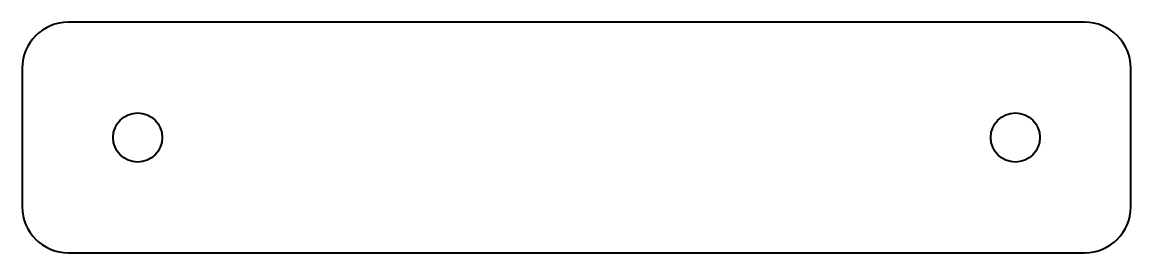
# Model space of a CAD drawing. Header units: inches. Extents: x 2.04 to 8.04, y 13.83 to 15.08.
import ezdxf

# ---------------------------------------------------------------- set-up
doc = ezdxf.new("R2010")
doc.units = ezdxf.units.IN
doc.header["$MEASUREMENT"] = 0
doc.layers.add('Visible', color=7, linetype='Continuous', lineweight=40)

msp = doc.modelspace()

# ---------------------------------------------------------------- linework, layer by layer
at = {"layer": 'Visible'}
for p, q in [((7.7927, 15.0796), (2.2927, 15.0796)), ((2.0427, 14.8296), (2.0427, 14.0796)), ((8.0427, 14.0796), (8.0427, 14.8296)), ((2.2927, 13.8296), (7.7927, 13.8296))]:
    msp.add_line(p, q, dxfattribs=at)
for centre in [(2.6677, 14.4546), (7.4177, 14.4546)]:
    msp.add_circle(centre, 0.1328, dxfattribs=at)
for centre, start, end in [((2.2927, 14.8296), 90, 180), ((7.7927, 14.8296), 0, 90), ((2.2927, 14.0796), 180, 270), ((7.7927, 14.0796), 270, 0)]:
    msp.add_arc(centre, 0.25, start, end, dxfattribs=at)

doc.saveas('drawing.dxf')
